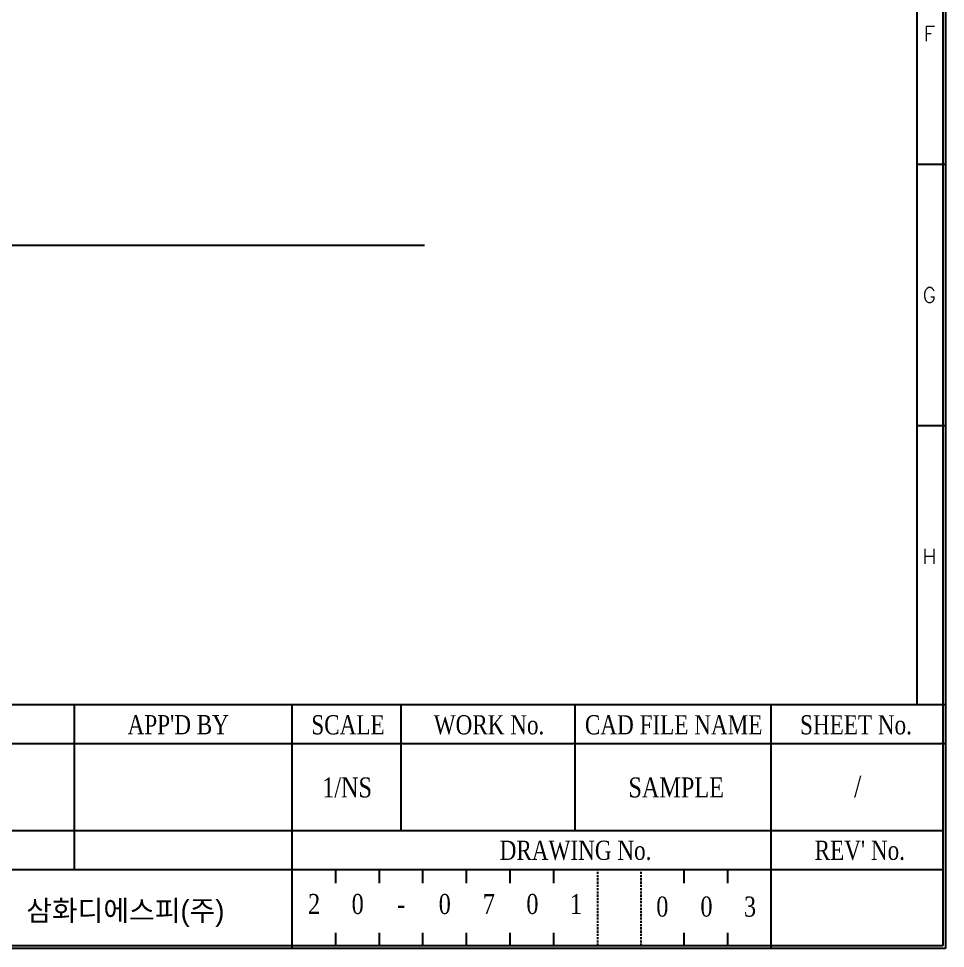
# Model space of a CAD drawing. Header units: millimetres. Extents: x 25 to 865, y 44 to 1047.
# Drawn here: x 333.3 to 439.8, y 44.5 to 151.2 of the extents above; entities that cross this region are included whole.
import ezdxf
from ezdxf.enums import TextEntityAlignment as Align

# ---------------------------------------------------------------- set-up
doc = ezdxf.new("R2010")
doc.units = ezdxf.units.MM
doc.linetypes.add('HIDDEN', pattern=[0.375, 0.25, -0.125])
for name, color, linetype in [('20', 2, 'Continuous'), ('30', 3, 'Continuous'), ('4', 133, 'Continuous'), ('40', 4, 'Continuous'), ('70', 7, 'Continuous'), ('ASHADE', 7, 'Continuous')]:
    doc.layers.add(name, color=color, linetype=linetype)
doc.styles.add('ghs', font='NGULIM.TTF')
doc.styles.add('SIMPLEX', font='SIMPLEX')
doc.styles.add('SS', font='batang.ttc', dxfattribs={"width": 0.8})

msp = doc.modelspace()

# ---------------------------------------------------------------- linework, layer by layer
at = {"layer": '20', "color": 7}
msp.add_line((436.477, 311.181), (436.477, 72.481), dxfattribs=at)
at = {"layer": '30', "color": 7}
for p, q in [((439.777, 134.481), (436.477, 134.481)), ((439.777, 104.481), (436.477, 104.481))]:
    msp.add_line(p, q, dxfattribs=at)
at = {"layer": '4', "color": 0}
msp.add_line((242.209, 125.188), (379.96, 125.188), dxfattribs=at)
at = {"layer": '40', "color": 7}
for p, q in [((339.777, 53.481), (339.777, 72.481)), ((364.777, 44.481), (364.777, 72.481)), ((377.277, 57.981), (377.277, 72.481)), ((397.277, 57.981), (397.277, 72.481)), ((419.777, 57.981), (419.777, 72.481)), ((439.777, 67.981), (289.777, 67.981)), ((439.577, 57.981), (289.777, 57.981)), ((419.777, 44.481), (419.777, 57.981)), ((439.577, 53.481), (289.777, 53.481)), ((369.777, 51.981), (369.777, 53.481)), ((374.777, 51.981), (374.777, 53.481)), ((379.777, 51.981), (379.777, 53.481)), ((384.777, 51.981), (384.777, 53.481)), ((389.777, 51.981), (389.777, 53.481)), ((394.792, 51.981), (394.792, 53.481)), ((409.777, 51.981), (409.777, 53.481)), ((414.777, 51.981), (414.777, 53.481)), ((369.777, 44.781), (369.777, 46.281)), ((374.777, 44.781), (374.777, 46.281)), ((379.777, 44.781), (379.777, 46.281)), ((384.777, 44.781), (384.777, 46.281)), ((389.777, 44.781), (389.777, 46.281)), ((394.792, 44.781), (394.792, 46.281)), ((409.777, 44.781), (409.777, 46.281)), ((414.777, 44.781), (414.777, 46.281))]:
    msp.add_line(p, q, dxfattribs=at)
at = {"layer": '40', "color": 7, "linetype": 'HIDDEN'}
for p, q in [((399.844, 44.781), (399.844, 53.481)), ((404.844, 44.781), (404.844, 53.481))]:
    msp.add_line(p, q, dxfattribs=at)
at = {"layer": '70', "color": 7}
msp.add_line((59.777, 72.481), (439.777, 72.481), dxfattribs=at)
for points in [[(439.777, 44.481), (59.777, 44.481), (59.777, 314.481), (439.777, 314.481)], [(439.477, 44.781), (60.077, 44.781), (60.077, 314.181), (439.477, 314.181)]]:
    msp.add_lwpolyline(points, close=True, dxfattribs=at)

# ---------------------------------------------------------------- texts
at = {"layer": '30', "color": 7, "style": 'SIMPLEX'}
for s, p in [('F', (437.927, 149.481)), ('G', (437.927, 119.481)), ('H', (437.927, 89.481))]:
    msp.add_text(s, height=1.7, dxfattribs=at).set_placement(p, align=Align.MIDDLE)
at = {"layer": '40', "color": 7, "style": 'SS', "width": 0.8}
for s, height, p in [("APP'D BY", 2.2, (351.681, 69.065)), ('SCALE', 2.2, (371.17, 69.051)), ('WORK No.', 2.2, (387.367, 69.051)), ('CAD FILE NAME', 2.2, (408.569, 69.051)), ('SHEET No.', 2.2, (429.507, 69.051)), ('1/NS', 2.3, (371.069, 61.809)), ('SAMPLE', 2.3, (408.86, 61.809)), ('/', 2.5, (429.704, 61.809)), ('DRAWING No.', 2.2, (397.304, 54.645)), ("REV' No.", 2.2, (429.948, 54.645)), ('2', 2.3, (367.285, 48.431)), ('0', 2.3, (372.285, 48.431)), ('0', 2.3, (382.285, 48.431)), ('7', 2.3, (387.352, 48.431)), ('0', 2.3, (392.352, 48.431)), ('1', 2.3, (397.352, 48.431)), ('0', 2.3, (407.27, 48.131)), ('0', 2.3, (412.337, 48.131)), ('3', 2.3, (417.337, 48.131)), ('-', 2.3, (377.285, 48.431))]:
    msp.add_text(s, height=height, dxfattribs=at).set_placement(p, align=Align.CENTER)
at = {"layer": 'ASHADE', "ltscale": 2, "style": 'ghs'}
msp.add_text('삼화디에스피(주)', height=2.352, dxfattribs=at).set_placement((334.227, 47.661))

doc.saveas('drawing.dxf')
